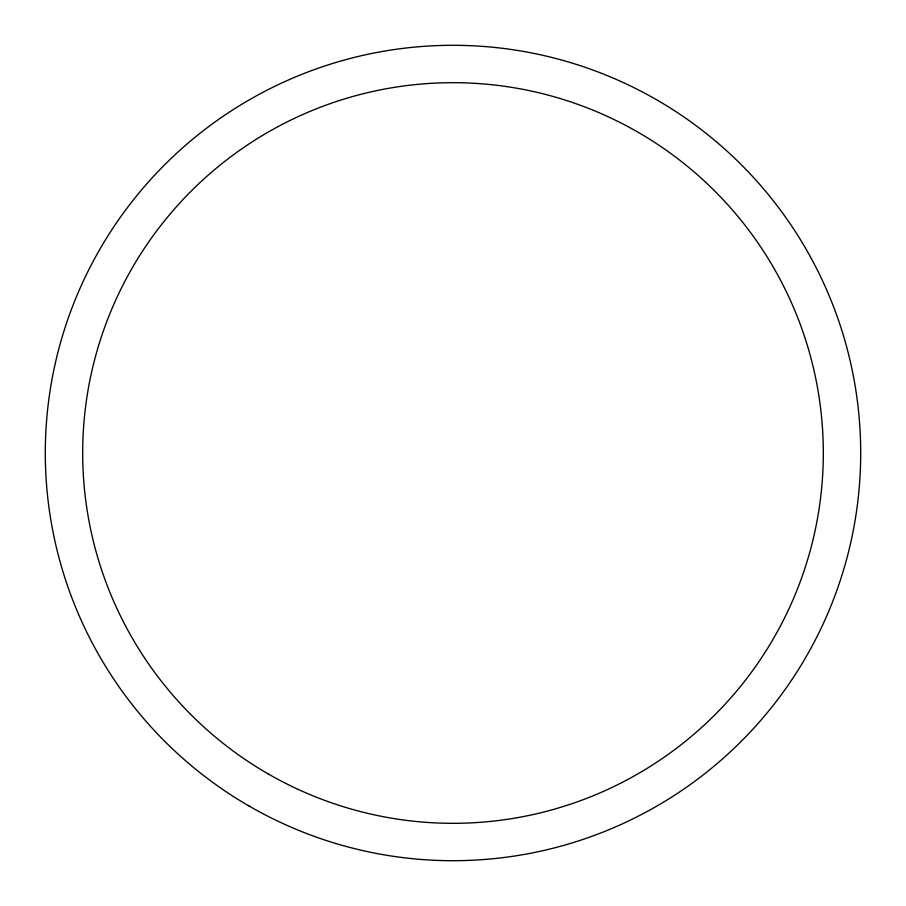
<?xml version="1.0" encoding="UTF-8"?>
<svg xmlns="http://www.w3.org/2000/svg" width="906" height="906" viewBox="0 0 906 906"><rect width="100%" height="100%" fill="white"/><g stroke="black" fill="none" stroke-linecap="round" stroke-linejoin="round"><path stroke-width="1.36" d="M249.15 806.08A407.7 407.7 0 0 0 860.7 453A407.7 407.7 0 0 0 249.15 99.92A407.7 407.7 0 0 0 249.15 806.08M267.836 773.701A370.316 370.316 0 0 0 823.316 453A370.316 370.316 0 0 0 267.836 132.299A370.316 370.316 0 0 0 267.836 773.701"/></g></svg>
